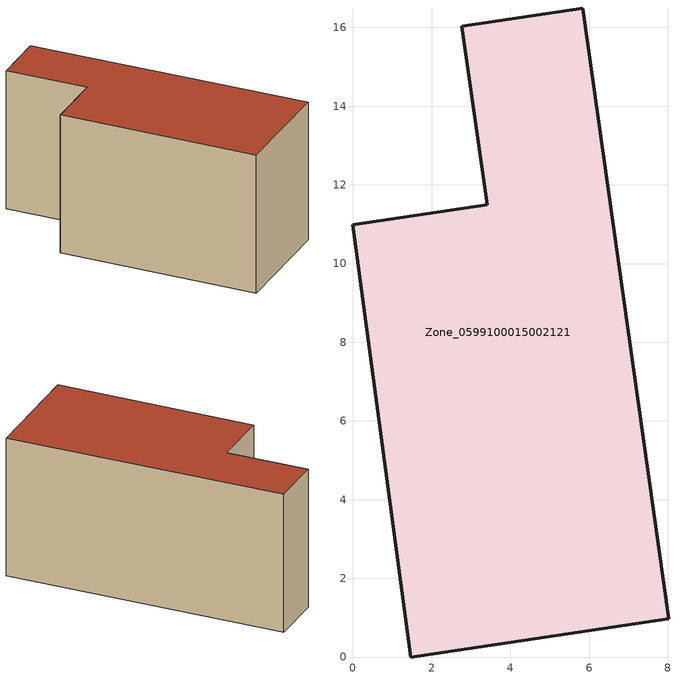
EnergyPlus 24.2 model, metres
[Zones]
Zone_0599100015002121
 floor ground (C_G): 2.77,16.04 5.84,16.5 8.02,0.98 1.48,0 0,10.99 3.41,11.5 z0.78
 wall outside (C_F): 1.48,0 8.02,0.98 5.84,16.5 2.77,16.04 3.41,11.5 0,10.99 1.48,0 z0.78:8.74
 roof outside (C_R): 5.84,16.5 2.77,16.04 3.41,11.5 0,10.99 1.48,0 8.02,0.98 z8.74
[BUILDING]
Pand.0599100015002121: North Axis=0; Terrain=City; Loads Convergence Tolerance Value=0.04; Temperature Convergence Tolerance Value=0.4; Solar Distribution=FullExterior; Maximum Number of Warmup Days=25; Minimum Number of Warmup Days=1
[Site:Location]
Rotterdam.The.Hague.AP_ZH_NLD Design_Conditions: Latitude=51.96; Longitude=4.45; Time Zone=1; Elevation=-4.5
[SITE:GROUNDTEMPERATURE:BUILDINGSURFACE]
18, 18, 18, 18, 18, 18, 18, 18, 18, 18, 18, 18
[MATERIAL] Thermal Absorptance=0.9; Solar Absorptance=0.7; Visible Absorptance=0.7
Name | Roughness | Thickness | Conductivity | Density | Specific Heat
G.TI.1975-1991 | MediumSmooth | 0.15 | 0.288461 | 540 | 1210
F.TI.1975-1991 | Rough | 0.3 | 0.230769 | 1920 | 840
R.TI.1975-1991 | MediumRough | 0.2 | 0.153846 | 1500 | 1000
[CONSTRUCTION]
C_G: G.TI.1975-1991
C_F: F.TI.1975-1991
C_R: R.TI.1975-1991
[ZONE]
Zone_0599100015002121: Type=1; Multiplier=1; Ceiling Height=Autocalculate; Volume=Autocalculate; Floor Area=autocalculate; Part of Total Floor Area=Yes
[ZONEINFILTRATION:DESIGNFLOWRATE]
Infil_Zone_0599100015002121: Zone or ZoneList or Space or SpaceList=Zone_0599100015002121; Schedule=AlwaysOn; Design Flow Rate Calculation Method=Flow/Area; Flow Rate per Floor Area=0.003; Constant Term Coefficient=1; Temperature Term Coefficient=0; Velocity Term Coefficient=0; Velocity Squared Term Coefficient=0
[HVACTEMPLATE:ZONE:IDEALLOADSAIRSYSTEM]
Zone_0599100015002121: Maximum Heating Supply Air Temperature=50; Minimum Cooling Supply Air Temperature=13; Maximum Heating Supply Air Humidity Ratio=0.0156; Minimum Cooling Supply Air Humidity Ratio=0.0077; Heating Limit=NoLimit; Cooling Limit=NoLimit; Dehumidification Control Type=ConstantSensibleHeatRatio; Cooling Sensible Heat Ratio=0.7; Dehumidification Setpoint=60; Humidification Control Type=None; Humidification Setpoint=30; Outdoor Air Method=None; Outdoor Air Flow Rate per Person=0.00944; Outdoor Air Flow Rate per Zone Floor Area=0; Outdoor Air Flow Rate per Zone=0; Demand Controlled Ventilation Type=None; Outdoor Air Economizer Type=NoEconomizer; Heat Recovery Type=None; Sensible Heat Recovery Effectiveness=0.7; Latent Heat Recovery Effectiveness=0.65
[ZONECONTROL:THERMOSTAT]
ThermostatControl_Zone_0599100015002121: Zone or ZoneList=Zone_0599100015002121; Control Type Schedule=DualSetpointControlType; Control 1=Thermostat_Zone_0599100015002121; Temperature Difference Between Cutout And Setpoint=0
[THERMOSTATSETPOINT:DUALSETPOINT]
Thermostat_Zone_0599100015002121: Heating Setpoint Temperature Schedule=HeatingSetpoint_Zone_0599100015002121; Cooling Setpoint Temperature Schedule=CoolingSetpoint_Zone_0599100015002121
[SCHEDULE:COMPACT]
HeatingSetpoint_Zone_0599100015002121: Through: 12/31, For: AllDays, Until: 24:00, 21
CoolingSetpoint_Zone_0599100015002121: Through: 12/31, For: AllDays, Until: 24:00, 24
DualSetpointControlType: Through: 12/31, For: AllDays, Until: 24:00, 4
AlwaysOn: Through: 12/31, For: AllDays, Until: 24:00, 1
